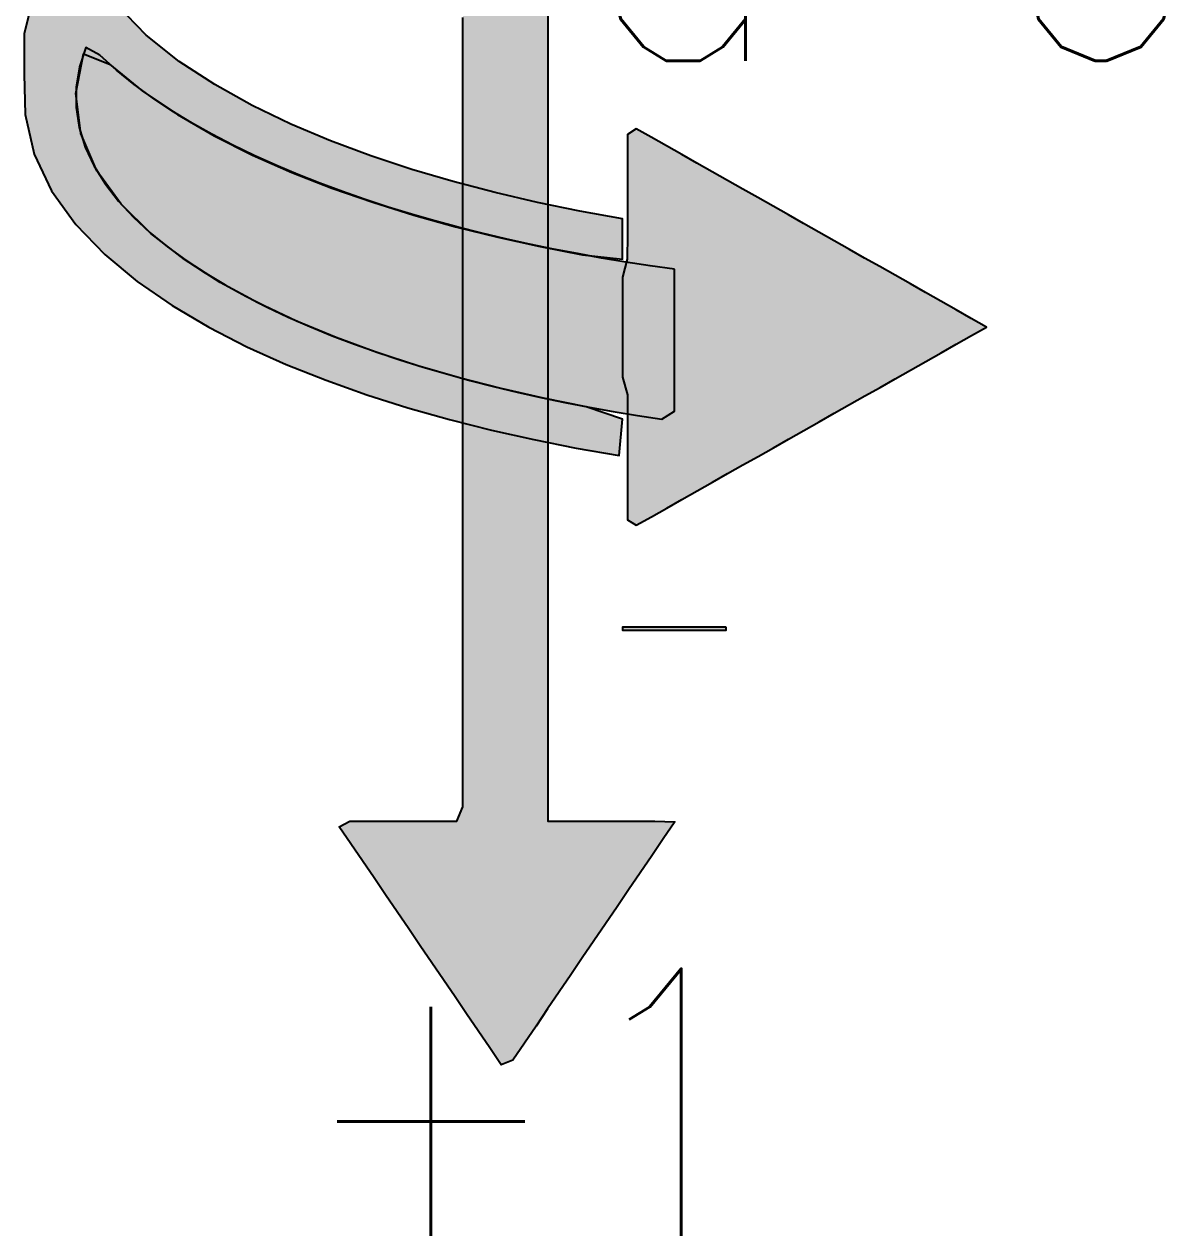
# Model space of a CAD drawing. Extents: x -63 to 1485, y -6 to 1218.
# Drawn here: x 1224.1 to 1312.3, y 851.1 to 944 of the extents above; entities that cross this region are included whole.
import ezdxf

# ---------------------------------------------------------------- set-up
doc = ezdxf.new("R2010")
doc.units = 0
doc.layers.get('0').update_dxf_attribs({"linetype": 'CONTINUOUS'})
doc.styles.get("Standard").update_dxf_attribs({"font": 'Standard'})

msp = doc.modelspace()

# ---------------------------------------------------------------- hatches: boundary and pattern name
at = {"true_color": 0x030000}
msp.add_hatch(color=7, dxfattribs=at).paths.add_polyline_path([(1264.254, 882.893), (1265.891, 882.893), (1267.528, 882.893), (1269.165, 882.893), (1270.802, 882.893), (1272.439, 882.893), (1273.985, 882.846), (1273.099, 881.542), (1272.212, 880.238), (1271.325, 878.934), (1270.439, 877.63), (1269.552, 876.326), (1268.665, 875.022), (1267.779, 873.718), (1266.892, 872.414), (1266.005, 871.11), (1265.119, 869.806), (1264.232, 868.502), (1263.345, 867.198), (1262.459, 865.894), (1261.572, 864.59), (1260.685, 864.214), (1259.798, 865.517), (1258.912, 866.821), (1258.025, 868.125), (1257.138, 869.429), (1256.252, 870.733), (1255.365, 872.037), (1254.478, 873.341), (1253.591, 874.645), (1252.705, 875.949), (1251.818, 877.253), (1250.931, 878.557), (1250.045, 879.861), (1249.158, 881.165), (1248.271, 882.469), (1249.088, 882.893), (1250.725, 882.893), (1252.361, 882.893), (1253.998, 882.893), (1255.635, 882.893), (1257.272, 882.893), (1257.746, 883.995), (1257.746, 885.547), (1257.746, 887.098), (1257.746, 888.649), (1257.746, 890.201), (1257.746, 891.752), (1257.746, 893.303), (1257.746, 894.855), (1257.746, 896.406), (1257.746, 897.957), (1257.746, 899.509), (1257.746, 901.06), (1257.746, 902.611), (1257.746, 904.163), (1257.746, 905.714), (1257.746, 907.265), (1257.746, 908.816), (1257.746, 910.368), (1257.746, 911.919), (1257.746, 913.47), (1257.746, 915.022), (1257.746, 916.573), (1257.746, 918.124), (1257.746, 919.676), (1257.746, 921.227), (1257.746, 922.778), (1257.746, 924.33), (1257.746, 925.881), (1257.746, 927.432), (1257.746, 928.984), (1257.746, 930.535), (1257.746, 932.086), (1257.746, 933.637), (1257.746, 935.189), (1257.746, 936.74), (1257.746, 938.291), (1257.746, 939.843), (1257.746, 941.394), (1257.746, 942.945), (1257.746, 944.497), (1257.746, 946.048), (1257.746, 947.599), (1257.746, 949.151), (1257.746, 950.702), (1257.746, 952.253), (1257.746, 953.805), (1257.746, 955.356), (1257.746, 956.907), (1257.746, 958.458), (1257.746, 960.01), (1257.746, 961.561), (1257.746, 963.112), (1257.746, 964.664), (1257.746, 966.215), (1257.746, 967.766), (1257.746, 969.318), (1257.746, 970.869), (1257.746, 972.42), (1257.746, 973.972), (1257.746, 975.523), (1257.746, 977.074), (1257.746, 978.626), (1257.746, 980.177), (1257.746, 981.728), (1257.746, 983.279), (1257.746, 984.831), (1257.746, 986.382), (1257.746, 987.933), (1257.746, 989.485), (1257.746, 991.036), (1257.746, 992.587), (1257.746, 994.139), (1257.746, 995.69), (1257.746, 997.241), (1257.746, 998.793), (1257.746, 1000.344), (1257.746, 1001.895), (1257.746, 1003.447), (1257.746, 1004.998), (1257.746, 1006.549), (1257.746, 1008.1), (1257.746, 1009.652), (1257.746, 1011.203), (1257.746, 1012.754), (1257.746, 1014.306), (1257.746, 1015.857), (1257.746, 1017.408), (1257.746, 1018.96), (1257.746, 1020.511), (1257.746, 1022.062), (1257.746, 1023.614), (1257.746, 1025.165), (1257.746, 1026.716), (1257.746, 1028.268), (1257.746, 1029.819), (1257.746, 1031.37), (1257.746, 1032.921), (1257.746, 1034.473), (1257.746, 1036.024), (1257.746, 1037.575), (1257.746, 1039.127), (1257.746, 1040.678), (1257.746, 1042.229), (1257.746, 1043.781), (1257.746, 1045.332), (1257.746, 1046.883), (1257.746, 1048.435), (1257.746, 1049.986), (1257.746, 1051.537), (1257.746, 1053.089), (1257.746, 1054.64), (1257.746, 1056.191), (1257.746, 1057.742), (1257.746, 1059.294), (1257.746, 1060.845), (1257.746, 1062.396), (1257.746, 1063.948), (1257.746, 1065.499), (1257.746, 1067.05), (1257.746, 1068.602), (1257.746, 1070.153), (1257.746, 1071.704), (1257.746, 1073.256), (1257.746, 1074.807), (1257.746, 1076.358), (1257.746, 1077.909), (1257.746, 1079.461), (1257.746, 1081.012), (1257.746, 1082.563), (1257.746, 1084.115), (1257.746, 1085.666), (1257.746, 1087.217), (1257.746, 1088.769), (1257.746, 1090.32), (1257.746, 1091.871), (1257.746, 1093.423), (1257.746, 1094.974), (1257.746, 1096.525), (1257.746, 1098.077), (1257.746, 1099.628), (1257.746, 1101.179), (1257.746, 1102.73), (1257.746, 1104.282), (1257.746, 1105.833), (1257.746, 1107.384), (1257.746, 1108.936), (1257.746, 1110.487), (1257.746, 1112.038), (1257.746, 1113.59), (1257.746, 1115.141), (1257.746, 1116.692), (1257.746, 1118.244), (1257.746, 1119.795), (1257.746, 1121.346), (1257.746, 1122.898), (1257.746, 1124.449), (1257.746, 1126), (1257.746, 1127.551), (1257.746, 1129.103), (1257.746, 1130.654), (1257.746, 1132.205), (1257.746, 1133.757), (1257.746, 1135.308), (1257.746, 1136.859), (1257.746, 1138.411), (1257.746, 1139.962), (1257.746, 1141.513), (1256.954, 1142.314), (1255.317, 1142.314), (1253.68, 1142.314), (1252.043, 1142.314), (1250.407, 1142.314), (1248.77, 1142.314), (1248.415, 1143.008), (1249.246, 1144.345), (1250.077, 1145.681), (1250.908, 1147.018), (1251.739, 1148.355), (1252.57, 1149.691), (1253.401, 1151.028), (1254.232, 1152.364), (1255.063, 1153.701), (1255.894, 1155.037), (1256.725, 1156.374), (1257.556, 1157.71), (1258.387, 1159.047), (1259.218, 1160.383), (1260.049, 1161.72), (1260.88, 1163.056), (1261.711, 1162.107), (1262.542, 1160.77), (1263.373, 1159.434), (1264.204, 1158.097), (1265.035, 1156.76), (1265.866, 1155.424), (1266.697, 1154.087), (1267.528, 1152.751), (1268.359, 1151.414), (1269.19, 1150.078), (1270.021, 1148.741), (1270.852, 1147.405), (1271.683, 1146.068), (1272.514, 1144.732), (1273.345, 1143.395), (1273.704, 1142.314), (1272.067, 1142.314), (1270.43, 1142.314), (1268.793, 1142.314), (1267.156, 1142.314), (1265.52, 1142.314), (1264.254, 1141.962), (1264.254, 1140.411), (1264.254, 1138.859), (1264.254, 1137.308), (1264.254, 1135.757), (1264.254, 1134.206), (1264.254, 1132.654), (1264.254, 1131.103), (1264.254, 1129.552), (1264.254, 1128), (1264.254, 1126.449), (1264.254, 1124.898), (1264.254, 1123.346), (1264.254, 1121.795), (1264.254, 1120.244), (1264.254, 1118.692), (1264.254, 1117.141), (1264.254, 1115.59), (1264.254, 1114.038), (1264.254, 1112.487), (1264.254, 1110.936), (1264.254, 1109.385), (1264.254, 1107.833), (1264.254, 1106.282), (1264.254, 1104.731), (1264.254, 1103.179), (1264.254, 1101.628), (1264.254, 1100.077), (1264.254, 1098.525), (1264.254, 1096.974), (1264.254, 1095.423), (1264.254, 1093.871), (1264.254, 1092.32), (1264.254, 1090.769), (1264.254, 1089.217), (1264.254, 1087.666), (1264.254, 1086.115), (1264.254, 1084.564), (1264.254, 1083.012), (1264.254, 1081.461), (1264.254, 1079.91), (1264.254, 1078.358), (1264.254, 1076.807), (1264.254, 1075.256), (1264.254, 1073.704), (1264.254, 1072.153), (1264.254, 1070.602), (1264.254, 1069.05), (1264.254, 1067.499), (1264.254, 1065.948), (1264.254, 1064.396), (1264.254, 1062.845), (1264.254, 1061.294), (1264.254, 1059.743), (1264.254, 1058.191), (1264.254, 1056.64), (1264.254, 1055.089), (1264.254, 1053.537), (1264.254, 1051.986), (1264.254, 1050.435), (1264.254, 1048.883), (1264.254, 1047.332), (1264.254, 1045.781), (1264.254, 1044.229), (1264.254, 1042.678), (1264.254, 1041.127), (1264.254, 1039.575), (1264.254, 1038.024), (1264.254, 1036.473), (1264.254, 1034.922), (1264.254, 1033.37), (1264.254, 1031.819), (1264.254, 1030.268), (1264.254, 1028.716), (1264.254, 1027.165), (1264.254, 1025.614), (1264.254, 1024.062), (1264.254, 1022.511), (1264.254, 1020.96), (1264.254, 1019.408), (1264.254, 1017.857), (1264.254, 1016.306), (1264.254, 1014.754), (1264.254, 1013.203), (1264.254, 1011.652), (1264.254, 1010.101), (1264.254, 1008.549), (1264.254, 1006.998), (1264.254, 1005.447), (1264.254, 1003.895), (1264.254, 1002.344), (1264.254, 1000.793), (1264.254, 999.241), (1264.254, 997.69), (1264.254, 996.139), (1264.254, 994.587), (1264.254, 993.036), (1264.254, 991.485), (1264.254, 989.934), (1264.254, 988.382), (1264.254, 986.831), (1264.254, 985.28), (1264.254, 983.728), (1264.254, 982.177), (1264.254, 980.626), (1264.254, 979.074), (1264.254, 977.523), (1264.254, 975.972), (1264.254, 974.42), (1264.254, 972.869), (1264.254, 971.318), (1264.254, 969.766), (1264.254, 968.215), (1264.254, 966.664), (1264.254, 965.113), (1264.254, 963.561), (1264.254, 962.01), (1264.254, 960.459), (1264.254, 958.907), (1264.254, 957.356), (1264.254, 955.805), (1264.254, 954.253), (1264.254, 952.702), (1264.254, 951.151), (1264.254, 949.599), (1264.254, 948.048), (1264.254, 946.497), (1264.254, 944.945), (1264.254, 943.394), (1264.254, 941.843), (1264.254, 940.292), (1264.254, 938.74), (1264.254, 937.189), (1264.254, 935.638), (1264.254, 934.086), (1264.254, 932.535), (1264.254, 930.984), (1264.254, 929.432), (1264.254, 927.881), (1264.254, 926.33), (1264.254, 924.778), (1264.254, 923.227), (1264.254, 921.676), (1264.254, 920.124), (1264.254, 918.573), (1264.254, 917.022), (1264.254, 915.471), (1264.254, 913.919), (1264.254, 912.368), (1264.254, 910.817), (1264.254, 909.265), (1264.254, 907.714), (1264.254, 906.163), (1264.254, 904.611), (1264.254, 903.06), (1264.254, 901.509), (1264.254, 899.957), (1264.254, 898.406), (1264.254, 896.855), (1264.254, 895.303), (1264.254, 893.752), (1264.254, 892.201), (1264.254, 890.65), (1264.254, 889.098), (1264.254, 887.547), (1264.254, 885.996), (1264.254, 884.444)], flags=0)
for color, points in [(7, [(1269.977, 929.081), (1266.703, 929.669), (1263.446, 930.335), (1260.21, 931.085), (1257, 931.924), (1253.821, 932.859), (1250.679, 933.899), (1247.585, 935.054), (1244.551, 936.338), (1241.592, 937.766), (1238.733, 939.358), (1236.009, 941.142), (1233.48, 943.158), (1231.242, 945.449), (1228.077, 945.767), (1224.741, 945.767), (1224.123, 943.246), (1224.123, 940.151), (1224.187, 937.058), (1224.873, 934.036), (1226.22, 931.21), (1228.074, 928.641), (1230.295, 926.335), (1232.779, 924.271), (1235.452, 922.422), (1238.266, 920.762), (1241.187, 919.268), (1244.188, 917.918), (1247.252, 916.698), (1250.368, 915.593), (1253.524, 914.593), (1256.714, 913.689), (1259.932, 912.876), (1263.173, 912.146), (1266.434, 911.495), (1269.711, 910.919), (1269.977, 913.719), (1267.184, 914.67), (1263.924, 915.325), (1260.685, 916.062), (1257.471, 916.888), (1254.286, 917.808), (1251.139, 918.832), (1248.038, 919.97), (1244.993, 921.233), (1242.022, 922.639), (1239.146, 924.205), (1236.399, 925.959), (1233.837, 927.938), (1231.548, 930.186), (1229.679, 932.743), (1228.448, 935.611), (1228.083, 938.677), (1228.667, 941.713), (1230.647, 940.924), (1233.162, 938.893), (1235.859, 937.073), (1238.69, 935.438), (1241.623, 933.966), (1244.635, 932.637), (1247.708, 931.434), (1250.83, 930.346), (1253.992, 929.361), (1257.186, 928.471), (1260.408, 927.67), (1263.652, 926.952), (1266.915, 926.312), (1269.977, 925.986)]), (255, [(1270.347, 915.583), (1270.347, 913.667), (1270.347, 911.75), (1270.347, 909.834), (1270.347, 907.917), (1270.347, 906.001), (1271.024, 905.578), (1272.192, 906.239), (1273.36, 906.9), (1274.528, 907.561), (1275.696, 908.222), (1276.864, 908.883), (1278.032, 909.544), (1279.2, 910.205), (1280.368, 910.866), (1281.535, 911.527), (1282.703, 912.188), (1283.871, 912.849), (1285.039, 913.51), (1286.207, 914.171), (1287.375, 914.832), (1288.543, 915.493), (1289.711, 916.154), (1290.879, 916.815), (1292.047, 917.476), (1293.215, 918.137), (1294.383, 918.798), (1295.551, 919.459), (1296.719, 920.12), (1297.872, 920.781), (1296.704, 921.442), (1295.536, 922.103), (1294.368, 922.764), (1293.2, 923.425), (1292.032, 924.086), (1290.864, 924.747), (1289.696, 925.408), (1288.528, 926.069), (1287.36, 926.73), (1286.192, 927.391), (1285.024, 928.052), (1283.856, 928.713), (1282.688, 929.374), (1281.52, 930.035), (1280.352, 930.696), (1279.184, 931.357), (1278.016, 932.018), (1276.848, 932.679), (1275.68, 933.34), (1274.512, 934.001), (1273.344, 934.661), (1272.176, 935.322), (1271.008, 935.983), (1270.347, 935.526), (1270.347, 933.61), (1270.347, 931.693), (1270.347, 929.777), (1270.347, 927.86), (1270.329, 925.971), (1269.977, 924.597), (1269.977, 922.68), (1269.977, 920.764), (1269.977, 918.847), (1269.977, 916.93)])]:
    msp.add_hatch(color=color).paths.add_polyline_path(points, flags=0)
at = {"true_color": 0xfffcfc}
msp.add_hatch(color=255, dxfattribs=at).paths.add_polyline_path([(1273.951, 925.207), (1272.085, 925.472), (1270.223, 925.76), (1268.367, 926.07), (1266.517, 926.403), (1264.674, 926.76), (1262.838, 927.141), (1261.009, 927.547), (1259.19, 927.979), (1257.38, 928.437), (1255.58, 928.922), (1253.793, 929.436), (1252.018, 929.979), (1250.258, 930.553), (1248.513, 931.158), (1246.786, 931.797), (1245.079, 932.471), (1243.395, 933.182), (1241.735, 933.931), (1240.104, 934.721), (1238.505, 935.555), (1236.944, 936.434), (1235.424, 937.363), (1233.954, 938.342), (1232.539, 939.376), (1231.189, 940.466), (1229.914, 941.616), (1228.847, 942.214), (1228.363, 940.712), (1228.11, 939.172), (1228.1, 937.618), (1228.333, 936.076), (1228.798, 934.57), (1229.476, 933.119), (1230.338, 931.735), (1231.355, 930.424), (1232.503, 929.188), (1233.757, 928.023), (1235.1, 926.927), (1236.516, 925.895), (1237.993, 924.922), (1239.522, 924.003), (1241.093, 923.136), (1242.702, 922.316), (1244.344, 921.541), (1246.015, 920.808), (1247.71, 920.115), (1249.428, 919.46), (1251.165, 918.84), (1252.92, 918.255), (1254.69, 917.703), (1256.475, 917.181), (1258.272, 916.69), (1260.08, 916.227), (1261.898, 915.793), (1263.726, 915.385), (1265.562, 915.003), (1267.406, 914.647), (1269.256, 914.315), (1271.113, 914.007), (1272.975, 913.722), (1273.951, 914.323), (1273.951, 915.878), (1273.951, 917.433), (1273.951, 918.988), (1273.951, 920.543), (1273.951, 922.097), (1273.951, 923.652)], flags=0)
at = {"true_color": 0xcecece}
msp.add_hatch(color=254, dxfattribs=at).paths.add_polyline_path([(1277.926, 897.77), (1269.977, 897.77), (1269.977, 897.545), (1277.926, 897.545)], flags=0)

# ---------------------------------------------------------------- linework, layer by layer
at = {"color": 7}
msp.add_lwpolyline([(1224.741, 945.767), (1224.123, 943.246), (1224.123, 940.151), (1224.187, 937.058), (1224.873, 934.036), (1226.22, 931.21), (1228.074, 928.641), (1230.295, 926.335), (1232.779, 924.271), (1235.452, 922.422), (1238.266, 920.762), (1241.187, 919.268), (1244.188, 917.918), (1247.252, 916.698), (1250.368, 915.593), (1253.524, 914.593), (1256.714, 913.689), (1259.932, 912.876), (1263.173, 912.146), (1266.434, 911.495), (1269.711, 910.919), (1269.977, 913.719), (1267.184, 914.67), (1263.924, 915.325), (1260.685, 916.062), (1257.471, 916.888), (1254.286, 917.808), (1251.139, 918.832), (1248.038, 919.97), (1244.993, 921.233), (1242.022, 922.639), (1239.146, 924.205), (1236.399, 925.959), (1233.837, 927.938), (1231.548, 930.186), (1229.679, 932.743), (1228.448, 935.611), (1228.083, 938.677), (1228.667, 941.713), (1230.647, 940.924), (1233.162, 938.893), (1235.859, 937.073), (1238.69, 935.438), (1241.623, 933.966), (1244.635, 932.637), (1247.708, 931.434), (1250.83, 930.346), (1253.992, 929.361), (1257.186, 928.471), (1260.408, 927.67), (1263.652, 926.952), (1266.915, 926.312), (1269.977, 925.986), (1269.977, 929.081), (1266.703, 929.669), (1263.446, 930.335), (1260.21, 931.085), (1257, 931.924), (1253.821, 932.859), (1250.679, 933.899), (1247.585, 935.054), (1244.551, 936.338), (1241.592, 937.766), (1238.733, 939.358), (1236.009, 941.142), (1233.48, 943.158), (1231.242, 945.449)], dxfattribs=at)
at = {"color": 7, "true_color": 0x030000}
msp.add_lwpolyline([(1264.254, 944.945), (1264.254, 943.394), (1264.254, 941.843), (1264.254, 940.292), (1264.254, 938.74), (1264.254, 937.189), (1264.254, 935.638), (1264.254, 934.086), (1264.254, 932.535), (1264.254, 930.984), (1264.254, 929.432), (1264.254, 927.881), (1264.254, 926.33), (1264.254, 924.778), (1264.254, 923.227), (1264.254, 921.676), (1264.254, 920.124), (1264.254, 918.573), (1264.254, 917.022), (1264.254, 915.471), (1264.254, 913.919), (1264.254, 912.368), (1264.254, 910.817), (1264.254, 909.265), (1264.254, 907.714), (1264.254, 906.163), (1264.254, 904.611), (1264.254, 903.06), (1264.254, 901.509), (1264.254, 899.957), (1264.254, 898.406), (1264.254, 896.855), (1264.254, 895.303), (1264.254, 893.752), (1264.254, 892.201), (1264.254, 890.65), (1264.254, 889.098), (1264.254, 887.547), (1264.254, 885.996), (1264.254, 884.444), (1264.254, 882.893), (1265.891, 882.893), (1267.528, 882.893), (1269.165, 882.893), (1270.802, 882.893), (1272.439, 882.893), (1273.985, 882.846), (1273.099, 881.542), (1272.212, 880.238), (1271.325, 878.934), (1270.439, 877.63), (1269.552, 876.326), (1268.665, 875.022), (1267.779, 873.718), (1266.892, 872.414), (1266.005, 871.11), (1265.119, 869.806), (1264.232, 868.502), (1263.345, 867.198), (1262.459, 865.894), (1261.572, 864.59), (1260.685, 864.214), (1259.798, 865.517), (1258.912, 866.821), (1258.025, 868.125), (1257.138, 869.429), (1256.252, 870.733), (1255.365, 872.037), (1254.478, 873.341), (1253.591, 874.645), (1252.705, 875.949), (1251.818, 877.253), (1250.931, 878.557), (1250.045, 879.861), (1249.158, 881.165), (1248.271, 882.469), (1249.088, 882.893), (1250.725, 882.893), (1252.361, 882.893), (1253.998, 882.893), (1255.635, 882.893), (1257.272, 882.893), (1257.746, 883.995), (1257.746, 885.547), (1257.746, 887.098), (1257.746, 888.649), (1257.746, 890.201), (1257.746, 891.752), (1257.746, 893.303), (1257.746, 894.855), (1257.746, 896.406), (1257.746, 897.957), (1257.746, 899.509), (1257.746, 901.06), (1257.746, 902.611), (1257.746, 904.163), (1257.746, 905.714), (1257.746, 907.265), (1257.746, 908.816), (1257.746, 910.368), (1257.746, 911.919), (1257.746, 913.47), (1257.746, 915.022), (1257.746, 916.573), (1257.746, 918.124), (1257.746, 919.676), (1257.746, 921.227), (1257.746, 922.778), (1257.746, 924.33), (1257.746, 925.881), (1257.746, 927.432), (1257.746, 928.984), (1257.746, 930.535), (1257.746, 932.086), (1257.746, 933.637), (1257.746, 935.189), (1257.746, 936.74), (1257.746, 938.291), (1257.746, 939.843), (1257.746, 941.394), (1257.746, 942.945), (1257.746, 944.497)], dxfattribs=at)
at = {"color": 255, "true_color": 0xfffcfc}
msp.add_lwpolyline([(1273.951, 925.207), (1272.085, 925.472), (1270.223, 925.76), (1268.367, 926.07), (1266.517, 926.403), (1264.674, 926.76), (1262.838, 927.141), (1261.009, 927.547), (1259.19, 927.979), (1257.38, 928.437), (1255.58, 928.922), (1253.793, 929.436), (1252.018, 929.979), (1250.258, 930.553), (1248.513, 931.158), (1246.786, 931.797), (1245.079, 932.471), (1243.395, 933.182), (1241.735, 933.931), (1240.104, 934.721), (1238.505, 935.555), (1236.944, 936.434), (1235.424, 937.363), (1233.954, 938.342), (1232.539, 939.376), (1231.189, 940.466), (1229.914, 941.616), (1228.847, 942.214), (1228.363, 940.712), (1228.11, 939.172), (1228.1, 937.618), (1228.333, 936.076), (1228.798, 934.57), (1229.476, 933.119), (1230.338, 931.735), (1231.355, 930.424), (1232.503, 929.188), (1233.757, 928.023), (1235.1, 926.927), (1236.516, 925.895), (1237.993, 924.922), (1239.522, 924.003), (1241.093, 923.136), (1242.702, 922.316), (1244.344, 921.541), (1246.015, 920.808), (1247.71, 920.115), (1249.428, 919.46), (1251.165, 918.84), (1252.92, 918.255), (1254.69, 917.703), (1256.475, 917.181), (1258.272, 916.69), (1260.08, 916.227), (1261.898, 915.793), (1263.726, 915.385), (1265.562, 915.003), (1267.406, 914.647), (1269.256, 914.315), (1271.113, 914.007), (1272.975, 913.722), (1273.951, 914.323), (1273.951, 915.878), (1273.951, 917.433), (1273.951, 918.988), (1273.951, 920.543), (1273.951, 922.097), (1273.951, 923.652)], close=True, dxfattribs=at)
at = {"color": 7}
msp.add_lwpolyline([(1270.347, 915.583), (1270.347, 913.667), (1270.347, 911.75), (1270.347, 909.834), (1270.347, 907.917), (1270.347, 906.001), (1271.024, 905.578), (1272.192, 906.239), (1273.36, 906.9), (1274.528, 907.561), (1275.696, 908.222), (1276.864, 908.883), (1278.032, 909.544), (1279.2, 910.205), (1280.368, 910.866), (1281.535, 911.527), (1282.703, 912.188), (1283.871, 912.849), (1285.039, 913.51), (1286.207, 914.171), (1287.375, 914.832), (1288.543, 915.493), (1289.711, 916.154), (1290.879, 916.815), (1292.047, 917.476), (1293.215, 918.137), (1294.383, 918.798), (1295.551, 919.459), (1296.719, 920.12), (1297.872, 920.781), (1296.704, 921.442), (1295.536, 922.103), (1294.368, 922.764), (1293.2, 923.425), (1292.032, 924.086), (1290.864, 924.747), (1289.696, 925.408), (1288.528, 926.069), (1287.36, 926.73), (1286.192, 927.391), (1285.024, 928.052), (1283.856, 928.713), (1282.688, 929.374), (1281.52, 930.035), (1280.352, 930.696), (1279.184, 931.357), (1278.016, 932.018), (1276.848, 932.679), (1275.68, 933.34), (1274.512, 934.001), (1273.344, 934.661), (1272.176, 935.322), (1271.008, 935.983), (1270.347, 935.526), (1270.347, 933.61), (1270.347, 931.693), (1270.347, 929.777), (1270.347, 927.86), (1270.329, 925.971), (1269.977, 924.597), (1269.977, 922.68), (1269.977, 920.764), (1269.977, 918.847), (1269.977, 916.93)], close=True, dxfattribs=at)
at = {"color": 254, "true_color": 0xcecece}
msp.add_lwpolyline([(1277.926, 897.77), (1269.977, 897.77), (1269.977, 897.545), (1277.926, 897.545)], close=True, dxfattribs=at)

# ---------------------------------------------------------------- texts
at = {"color": 7}
for s, height, p in [('âˆ’6', 22.2855, (1266.352, 941.192)), ('+1', 20.4644, (1244.908, 851.118))]:
    msp.add_text(s, height=height, dxfattribs=at).set_placement(p)

doc.saveas('drawing.dxf')
